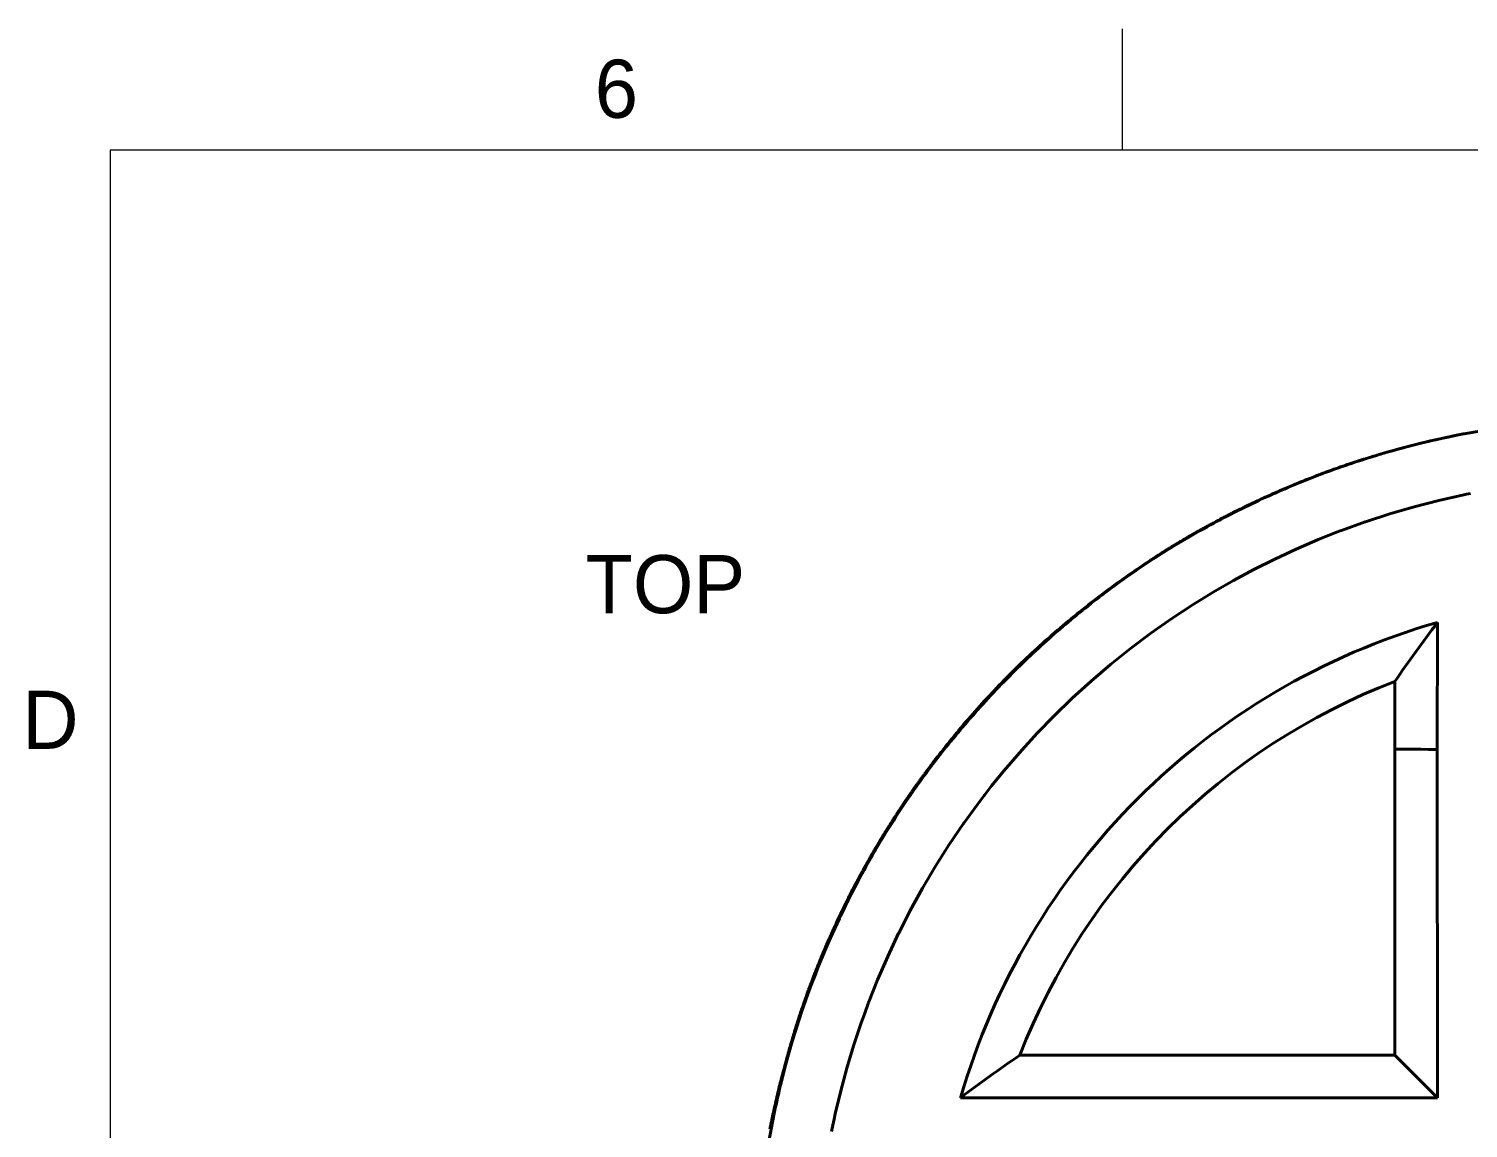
# Model space of a CAD drawing. Header units: inches. Extents: x 0.3 to 10.7, y 0.3 to 8.2.
# Drawn here: x 0.366 to 2.736, y 6.39 to 8.2 of the extents above; entities that cross this region are included whole.
import ezdxf

# ---------------------------------------------------------------- set-up
doc = ezdxf.new("R2010")
doc.units = ezdxf.units.IN
doc.header["$LTSCALE"] = 0.03937
doc.header["$MEASUREMENT"] = 0
for name, color, linetype in [('Annotations', 7, 'Continuous'), ('Border', 7, 'Continuous'), ('Geometries', 7, 'Continuous')]:
    doc.layers.add(name, color=color, linetype=linetype)
doc.styles.add('Shapr0', font='txt', dxfattribs={"height": 0.0957})
doc.styles.add('Shapr2', font='txt', dxfattribs={"height": 0.0957})
doc.dimstyles.new('ISO-25', dxfattribs={"dimtxt": 0.098425, "dimasz": 0.098425, "dimexe": 0.049213, "dimexo": 0.024606, "dimgap": 0.024606, "dimtad": 1, "dimtxsty": 'Standard', "dimcen": 0.098425, "dimadec": 0, "dimazin": 0, "dimtfac": 1, "dimtmove": 0, "dimatfit": 3, "dimfxl": 0.03937, "dimarcsym": 0})

# ---------------------------------------------------------------- blocks, each defined once
blk = doc.blocks.new('*D2')
at = {"layer": 'Annotations', "color": 0, "linetype": 'Continuous', "lineweight": 15}
for p, q in [((3.8252, 7.4142), (4.1421, 7.9122)), ((2.2317, 4.9102), (3.7723, 7.3312)), ((2.1788, 4.8272), (2.126, 4.7442))]:
    blk.add_line(p, q, dxfattribs=at)
at = {"layer": 'Annotations', "color": 0}
for points in [[(3.8113, 7.4231), (3.839, 7.4054), (3.7723, 7.3312)], [(2.1927, 4.8184), (2.165, 4.836), (2.2317, 4.9102)]]:
    blk.add_solid(points, dxfattribs=at)
at = {"layer": 'Defpoints', "color": 0}
for p in [(3.7723, 7.3312), (2.2317, 4.9102)]:
    blk.add_point(p, dxfattribs=at)
at = {"layer": 'Annotations', "color": 0, "lineweight": 15, "insert": (3.9621, 7.7699), "char_height": 0.0957, "attachment_point": 5, "rotation": 57.5284, "style": 'Shapr2'}
blk.add_mtext('%%c2.87', dxfattribs=at)

msp = doc.modelspace()

# ---------------------------------------------------------------- linework, layer by layer
at = {"layer": 'Border', "linetype": 'Continuous', "lineweight": 15}
for p, q in [((2.1667, 8), (2.1667, 8.2)), ((10.5, 8), (0.5, 8)), ((0.5, 8), (0.5, 0.5))]:
    msp.add_line(p, q, dxfattribs=at)
at = {"layer": 'Geometries', "linetype": 'Continuous', "lineweight": 40}
for p, q in [((2.7395, 7.435), (2.7328, 7.4337)), ((2.4886, 7.3591), (2.5206, 7.3718)), ((2.5206, 7.3718), (2.5246, 7.3734)), ((2.4877, 7.3588), (2.4886, 7.3591)), ((2.6849, 7.2228), (2.6846, 7.0139)), ((2.6147, 7.014), (2.6148, 7.1257)), ((2.6149, 6.5103), (2.6147, 7.014)), ((2.6846, 7.0139), (2.6849, 6.4403)), ((1.9394, 6.9387), (1.9388, 6.938)), ((1.6498, 6.6147), (1.6498, 6.6147)), ((1.7485, 6.597), (1.7415, 6.5781)), ((1.7415, 6.5781), (1.7363, 6.5636)), ((1.9975, 6.5104), (2.6149, 6.5103)), ((2.6149, 6.5103), (2.6849, 6.4403)), ((2.6849, 6.4403), (1.9, 6.4404)), ((1.6895, 6.395), (1.6917, 6.4051)), ((1.6917, 6.4051), (1.6936, 6.4137)), ((1.6936, 6.4137), (1.6936, 6.4139)), ((1.6875, 6.3849), (1.6895, 6.395))]:
    msp.add_line(p, q, dxfattribs=at)
at = {"layer": 'Geometries', "linetype": 'Continuous', "lineweight": 40, "flags": 128}
for points in [[(2.7356, 7.5345), (2.7356, 7.5345), (2.7419, 7.5357), (2.7482, 7.5368), (2.7544, 7.5379), (2.757, 7.5383)], [(2.6014, 7.5028), (2.5998, 7.5024), (2.5972, 7.5016), (2.5945, 7.5008), (2.5917, 7.5), (2.5887, 7.4991), (2.5856, 7.4982), (2.5825, 7.4972), (2.5793, 7.4963), (2.5762, 7.4953), (2.573, 7.4943), (2.5698, 7.4933), (2.5666, 7.4923), (2.5633, 7.4913), (2.5601, 7.4903), (2.5568, 7.4892), (2.5535, 7.4881), (2.5501, 7.487), (2.5468, 7.4859), (2.5434, 7.4848), (2.54, 7.4837), (2.5364, 7.4825), (2.5328, 7.4812), (2.5292, 7.48), (2.5255, 7.4787), (2.5219, 7.4774), (2.5182, 7.4761), (2.5146, 7.4749), (2.5111, 7.4736), (2.5075, 7.4723), (2.5039, 7.471), (2.5002, 7.4696), (2.4966, 7.4683), (2.4929, 7.4669), (2.4892, 7.4655), (2.4866, 7.4645), (2.484, 7.4635), (2.4814, 7.4625), (2.4788, 7.4615), (2.4762, 7.4605), (2.4729, 7.4592), (2.4695, 7.4579), (2.4663, 7.4566), (2.4631, 7.4553), (2.4599, 7.4541), (2.4568, 7.4528), (2.4537, 7.4515), (2.4507, 7.4503), (2.4476, 7.449), (2.4446, 7.4478), (2.4419, 7.4466), (2.4392, 7.4455), (2.4365, 7.4444), (2.4338, 7.4432), (2.4312, 7.4421), (2.4285, 7.441), (2.4257, 7.4397), (2.4229, 7.4385), (2.4201, 7.4373), (2.4174, 7.4361), (2.4146, 7.4349), (2.412, 7.4337), (2.4094, 7.4325), (2.4068, 7.4314), (2.4042, 7.4302), (2.4016, 7.429), (2.399, 7.4278), (2.3965, 7.4267), (2.3939, 7.4255), (2.3914, 7.4243), (2.389, 7.4232), (2.3865, 7.422), (2.3841, 7.4209), (2.3817, 7.4198), (2.3793, 7.4186), (2.377, 7.4175), (2.3747, 7.4164), (2.3724, 7.4153), (2.3701, 7.4142), (2.3676, 7.413), (2.3652, 7.4118), (2.3628, 7.4106), (2.3604, 7.4095), (2.358, 7.4083), (2.3559, 7.4072), (2.3538, 7.4062), (2.3518, 7.4052), (2.3497, 7.4041), (2.3477, 7.4031), (2.3457, 7.4021), (2.3438, 7.4011), (2.3416, 7.4), (2.3395, 7.3989), (2.3375, 7.3979), (2.3354, 7.3968), (2.3334, 7.3958), (2.3314, 7.3947), (2.3295, 7.3937), (2.3275, 7.3927), (2.3256, 7.3917), (2.3237, 7.3907), (2.3219, 7.3897), (2.3201, 7.3888), (2.3184, 7.3878), (2.3166, 7.3869), (2.3151, 7.386), (2.3135, 7.3852), (2.312, 7.3844), (2.3105, 7.3835), (2.309, 7.3827), (2.3075, 7.3819), (2.3061, 7.3812), (2.3047, 7.3804), (2.3034, 7.3796), (2.302, 7.3789), (2.3006, 7.3781), (2.2993, 7.3774), (2.298, 7.3767), (2.2967, 7.3759), (2.2954, 7.3752), (2.2942, 7.3745), (2.293, 7.3738), (2.2918, 7.3732), (2.2906, 7.3725), (2.2894, 7.3719), (2.2883, 7.3712), (2.2872, 7.3706), (2.2861, 7.37), (2.2849, 7.3693), (2.2838, 7.3686), (2.2826, 7.368), (2.2815, 7.3674), (2.2805, 7.3667), (2.2795, 7.3662), (2.2786, 7.3656), (2.2777, 7.3651), (2.2768, 7.3646), (2.2759, 7.3641), (2.2751, 7.3636), (2.2743, 7.3631), (2.2734, 7.3626), (2.2725, 7.3621), (2.2717, 7.3616), (2.2709, 7.3612), (2.2701, 7.3607), (2.2695, 7.3603), (2.2689, 7.36), (2.2683, 7.3596), (2.2677, 7.3593), (2.2671, 7.3589), (2.2665, 7.3586), (2.265, 7.3577), (2.2636, 7.3568), (2.2622, 7.356), (2.2609, 7.3552), (2.2605, 7.355), (2.2602, 7.3549), (2.2599, 7.3547), (2.2596, 7.3545), (2.2595, 7.3544), (2.2593, 7.3543), (2.2592, 7.3542), (2.2591, 7.3542), (2.259, 7.3541), (2.2589, 7.3541), (2.2589, 7.354), (2.2588, 7.354), (2.2587, 7.3539), (2.2586, 7.3539), (2.2585, 7.3538), (2.2584, 7.3538), (2.2583, 7.3537), (2.2582, 7.3536), (2.2581, 7.3536), (2.258, 7.3535), (2.2579, 7.3535), (2.2579, 7.3534), (2.2578, 7.3534), (2.2577, 7.3534), (2.2575, 7.3533), (2.2574, 7.3531), (2.2571, 7.353), (2.2569, 7.3529), (2.2566, 7.3527), (2.2563, 7.3525), (2.2559, 7.3523), (2.2555, 7.352), (2.2551, 7.3518), (2.2546, 7.3515), (2.2542, 7.3512), (2.2537, 7.3509), (2.2532, 7.3506), (2.2527, 7.3503), (2.2522, 7.35), (2.2517, 7.3497), (2.2511, 7.3494), (2.2505, 7.349), (2.2498, 7.3485), (2.2491, 7.3481), (2.2484, 7.3477), (2.2476, 7.3472), (2.2468, 7.3467), (2.246, 7.3463), (2.2453, 7.3458), (2.2445, 7.3453), (2.2437, 7.3448), (2.2429, 7.3443), (2.242, 7.3438), (2.2412, 7.3433), (2.2403, 7.3427), (2.2394, 7.3421), (2.2384, 7.3416), (2.2375, 7.341), (2.2365, 7.3404), (2.2355, 7.3397), (2.2345, 7.3391), (2.2336, 7.3385), (2.2326, 7.3379), (2.2316, 7.3373), (2.2305, 7.3366), (2.2294, 7.3359), (2.2283, 7.3352), (2.2272, 7.3345), (2.226, 7.3337), (2.2248, 7.333), (2.2236, 7.3322), (2.2224, 7.3314), (2.2212, 7.3307), (2.22, 7.3299), (2.2187, 7.329), (2.2174, 7.3282), (2.216, 7.3273), (2.2147, 7.3265), (2.2133, 7.3256), (2.2119, 7.3247), (2.2105, 7.3237), (2.2061, 7.3209), (2.2018, 7.318), (2.1974, 7.315), (2.1931, 7.3121), (2.1879, 7.3086), (2.1828, 7.3051), (2.1777, 7.3016), (2.1726, 7.298), (2.1675, 7.2944), (2.1625, 7.2909), (2.1574, 7.2872), (2.1524, 7.2836), (2.1474, 7.28), (2.1425, 7.2763), (2.1375, 7.2726), (2.1326, 7.2689), (2.128, 7.2654), (2.1234, 7.2619), (2.1188, 7.2584), (2.1142, 7.2549), (2.1097, 7.2513), (2.1049, 7.2475), (2.1001, 7.2437), (2.0954, 7.2399), (2.0906, 7.2361), (2.0859, 7.2322), (2.0812, 7.2283), (2.0768, 7.2247), (2.0725, 7.221), (2.0681, 7.2173), (2.0638, 7.2136), (2.0594, 7.2099), (2.0551, 7.2062), (2.0509, 7.2025), (2.0466, 7.1987), (2.0424, 7.195), (2.0381, 7.1912), (2.034, 7.1875), (2.0299, 7.1837), (2.0258, 7.18), (2.0217, 7.1762), (2.0173, 7.1721), (2.013, 7.168), (2.0086, 7.1639), (2.0042, 7.1597), (1.9999, 7.1555), (1.9955, 7.1513), (1.9914, 7.1473), (1.9873, 7.1433), (1.9833, 7.1393), (1.9792, 7.1352), (1.9752, 7.1311), (1.9711, 7.127), (1.9671, 7.1229), (1.9631, 7.1187), (1.9591, 7.1145), (1.9551, 7.1103), (1.9512, 7.1062), (1.9473, 7.102), (1.9434, 7.0978), (1.9395, 7.0936), (1.9356, 7.0893), (1.9317, 7.085), (1.9278, 7.0807), (1.9239, 7.0763), (1.92, 7.0719), (1.9162, 7.0676), (1.9124, 7.0632), (1.9087, 7.0589), (1.9049, 7.0545), (1.9011, 7.05), (1.8973, 7.0455), (1.8935, 7.0409), (1.8897, 7.0364), (1.886, 7.0318), (1.8822, 7.0272), (1.8785, 7.0226), (1.8751, 7.0184), (1.8718, 7.0142), (1.8685, 7.01), (1.8652, 7.0058), (1.864, 7.0043), (1.8629, 7.0028), (1.8617, 7.0013), (1.8605, 6.9998), (1.8594, 6.9983), (1.8583, 6.9969), (1.8572, 6.9954), (1.8561, 6.994), (1.855, 6.9926), (1.8538, 6.991), (1.8527, 6.9895), (1.8515, 6.988), (1.8504, 6.9865), (1.8492, 6.985), (1.8481, 6.9835), (1.8471, 6.982), (1.846, 6.9806), (1.8449, 6.9791), (1.8438, 6.9777), (1.8427, 6.9762), (1.8417, 6.9748), (1.8407, 6.9734), (1.8397, 6.9721), (1.8387, 6.9708), (1.8378, 6.9695), (1.8369, 6.9683), (1.836, 6.9671), (1.8352, 6.9659), (1.8343, 6.9647), (1.8335, 6.9635), (1.8326, 6.9624), (1.8318, 6.9612), (1.831, 6.9601), (1.8302, 6.959), (1.8294, 6.9579), (1.8286, 6.9568), (1.8279, 6.9557), (1.8271, 6.9547), (1.8264, 6.9537), (1.8257, 6.9527), (1.825, 6.9517), (1.8243, 6.9508), (1.8237, 6.9499), (1.8231, 6.949), (1.8225, 6.9482), (1.822, 6.9474), (1.8214, 6.9466), (1.8209, 6.9458), (1.8204, 6.9451), (1.8199, 6.9444), (1.8194, 6.9437), (1.8189, 6.9431), (1.8185, 6.9424), (1.8181, 6.9418), (1.8177, 6.9412), (1.8173, 6.9407), (1.8169, 6.9401), (1.8165, 6.9396), (1.8162, 6.9391), (1.8159, 6.9387), (1.8156, 6.9383), (1.8154, 6.9379), (1.8151, 6.9375), (1.8149, 6.9372), (1.8146, 6.9368), (1.8144, 6.9365), (1.8142, 6.9362), (1.814, 6.936), (1.8139, 6.9358), (1.8137, 6.9355), (1.8136, 6.9353), (1.8135, 6.9352), (1.8135, 6.9351), (1.8134, 6.9351), (1.8134, 6.935), (1.8133, 6.9349), (1.8132, 6.9348), (1.8131, 6.9347), (1.813, 6.9345), (1.813, 6.9344), (1.8129, 6.9343), (1.8128, 6.9342), (1.8127, 6.9341), (1.8126, 6.9339), (1.8124, 6.9336), (1.8122, 6.9333), (1.812, 6.933), (1.8117, 6.9326), (1.8115, 6.9323), (1.8112, 6.9319), (1.8109, 6.9314), (1.8106, 6.931), (1.8103, 6.9305), (1.81, 6.9301), (1.8097, 6.9296), (1.8093, 6.929), (1.8089, 6.9285), (1.8086, 6.9279), (1.8081, 6.9273), (1.8077, 6.9267), (1.8072, 6.926), (1.8068, 6.9253), (1.8063, 6.9246), (1.8058, 6.9238), (1.8053, 6.9231), (1.8048, 6.9223), (1.8043, 6.9216), (1.8037, 6.9208), (1.8032, 6.92), (1.8026, 6.9191), (1.802, 6.9183), (1.8015, 6.9174), (1.8009, 6.9165), (1.8003, 6.9156), (1.7997, 6.9147), (1.7991, 6.9138), (1.7985, 6.9129), (1.7979, 6.912), (1.7971, 6.9108), (1.7963, 6.9096), (1.7955, 6.9083), (1.7947, 6.9071), (1.7939, 6.9059), (1.7931, 6.9046), (1.7923, 6.9033), (1.7915, 6.9022), (1.7907, 6.901), (1.79, 6.8998), (1.7892, 6.8986), (1.7884, 6.8974), (1.7876, 6.8961), (1.7869, 6.8949), (1.7861, 6.8937), (1.7853, 6.8925), (1.7845, 6.8913), (1.7838, 6.8901), (1.783, 6.8888), (1.7822, 6.8876), (1.7814, 6.8863), (1.7806, 6.885), (1.7797, 6.8836), (1.7789, 6.8823), (1.778, 6.8809), (1.7772, 6.8796), (1.7763, 6.8782), (1.7758, 6.8774), (1.7754, 6.8766), (1.7749, 6.8758), (1.7744, 6.8751), (1.7739, 6.8743), (1.7735, 6.8736), (1.7731, 6.8729), (1.7727, 6.8722), (1.7722, 6.8715), (1.7719, 6.8709), (1.7715, 6.8703), (1.7711, 6.8696), (1.7706, 6.8689), (1.7703, 6.8683), (1.7699, 6.8676), (1.7695, 6.867), (1.7691, 6.8664), (1.7688, 6.8658), (1.7684, 6.8653), (1.7681, 6.8648), (1.7678, 6.8643), (1.7675, 6.8638), (1.7672, 6.8633), (1.767, 6.8628), (1.7667, 6.8624), (1.7665, 6.862), (1.7663, 6.8617), (1.7661, 6.8613), (1.7659, 6.8611), (1.7658, 6.8609), (1.7658, 6.8608), (1.7657, 6.8608), (1.7657, 6.8607), (1.7657, 6.8607), (1.7656, 6.8606), (1.7656, 6.8606), (1.7656, 6.8606), (1.7656, 6.8605), (1.7656, 6.8605), (1.7655, 6.8604), (1.7655, 6.8604), (1.7654, 6.8603), (1.7654, 6.8602), (1.7653, 6.8601), (1.7652, 6.8599), (1.7651, 6.8598), (1.765, 6.8596), (1.7649, 6.8594), (1.7648, 6.8592), (1.7646, 6.8589), (1.7645, 6.8587), (1.7643, 6.8584), (1.7642, 6.8582), (1.7633, 6.8566), (1.7623, 6.8551), (1.7614, 6.8535), (1.7605, 6.8519), (1.7595, 6.8504), (1.7587, 6.8489), (1.7578, 6.8474), (1.757, 6.846), (1.7561, 6.8445), (1.7553, 6.843), (1.7544, 6.8415), (1.7535, 6.84), (1.7528, 6.8388), (1.7522, 6.8376), (1.7514, 6.8364), (1.7507, 6.8352), (1.75, 6.8339), (1.7493, 6.8326), (1.7485, 6.8312), (1.7477, 6.8299), (1.747, 6.8285), (1.7462, 6.8271), (1.7454, 6.8257), (1.7446, 6.8243), (1.7438, 6.8228), (1.7429, 6.8213), (1.742, 6.8197), (1.7411, 6.818), (1.7401, 6.8163), (1.7392, 6.8146), (1.7382, 6.8128), (1.7378, 6.8121), (1.7375, 6.8115), (1.7371, 6.8108), (1.7368, 6.8102), (1.7364, 6.8096), (1.7361, 6.809), (1.7358, 6.8084), (1.7355, 6.8078), (1.7351, 6.8072), (1.7348, 6.8066), (1.7345, 6.8061), (1.7342, 6.8055), (1.734, 6.805), (1.7337, 6.8045), (1.7335, 6.8041), (1.7332, 6.8037), (1.733, 6.8033), (1.7328, 6.8029), (1.7326, 6.8025), (1.7324, 6.8022), (1.7323, 6.8019), (1.7322, 6.8017), (1.7321, 6.8016), (1.732, 6.8014), (1.732, 6.8013), (1.7319, 6.8012), (1.7319, 6.8011), (1.7318, 6.8011), (1.7318, 6.801), (1.7318, 6.8009), (1.7317, 6.8008), (1.7317, 6.8007), (1.7316, 6.8006), (1.7315, 6.8004), (1.7314, 6.8002), (1.7313, 6.8), (1.7312, 6.7998), (1.731, 6.7995), (1.7309, 6.7993), (1.7308, 6.7991), (1.7306, 6.7988), (1.7305, 6.7985), (1.7303, 6.7983), (1.7302, 6.798), (1.73, 6.7977), (1.7299, 6.7974), (1.7294, 6.7965), (1.7289, 6.7956), (1.7284, 6.7946), (1.7278, 6.7935), (1.7272, 6.7923), (1.7266, 6.7912), (1.726, 6.79), (1.7254, 6.7889), (1.7248, 6.7877), (1.7241, 6.7865), (1.7235, 6.7853), (1.7229, 6.7842), (1.7223, 6.783), (1.7217, 6.7819), (1.7211, 6.7807), (1.7205, 6.7795), (1.7199, 6.7784), (1.7193, 6.7772), (1.7187, 6.776), (1.7177, 6.774), (1.7167, 6.772), (1.7156, 6.77), (1.7146, 6.7679), (1.7135, 6.7658), (1.7125, 6.7638), (1.7116, 6.7619), (1.7107, 6.7601), (1.7098, 6.7582), (1.7095, 6.7577), (1.7093, 6.7572), (1.709, 6.7567), (1.7088, 6.7563), (1.7086, 6.7558), (1.7084, 6.7554), (1.7082, 6.755), (1.708, 6.7546), (1.7078, 6.7542), (1.7076, 6.7539), (1.7074, 6.7535), (1.7073, 6.7532), (1.7071, 6.7529), (1.707, 6.7526), (1.7069, 6.7524), (1.7068, 6.7521), (1.7067, 6.7519), (1.7066, 6.7518), (1.7065, 6.7516), (1.7064, 6.7515), (1.7064, 6.7514), (1.7063, 6.7513), (1.7063, 6.7512), (1.7063, 6.7512), (1.7063, 6.7511), (1.7062, 6.7511), (1.7062, 6.751), (1.7061, 6.7509), (1.7061, 6.7508), (1.706, 6.7506), (1.706, 6.7505), (1.7059, 6.7504), (1.7058, 6.7501), (1.7056, 6.7497), (1.7054, 6.7494), (1.7052, 6.749), (1.705, 6.7486), (1.7048, 6.7481), (1.7046, 6.7477), (1.7044, 6.7472), (1.7041, 6.7467), (1.7039, 6.7462), (1.7036, 6.7457), (1.7031, 6.7446), (1.7025, 6.7434), (1.702, 6.7422), (1.7014, 6.7411), (1.7009, 6.7399), (1.7003, 6.7388), (1.6998, 6.7376), (1.6992, 6.7364), (1.6981, 6.734), (1.6969, 6.7316), (1.6958, 6.7291), (1.6949, 6.7273), (1.6941, 6.7254), (1.6932, 6.7236), (1.6923, 6.7218), (1.6917, 6.7203), (1.691, 6.7188), (1.6903, 6.7173), (1.6896, 6.7157), (1.6889, 6.7141), (1.6881, 6.7125), (1.6874, 6.7108), (1.6866, 6.7091), (1.6858, 6.7074), (1.6851, 6.7057), (1.6843, 6.7039), (1.6835, 6.7021), (1.6827, 6.7003), (1.6819, 6.6985), (1.6811, 6.6966), (1.6802, 6.6947), (1.6794, 6.6927), (1.6785, 6.6907), (1.6777, 6.6887), (1.6768, 6.6867), (1.6759, 6.6847), (1.6751, 6.6826), (1.6742, 6.6805), (1.6733, 6.6783), (1.6724, 6.6762), (1.6715, 6.674), (1.6706, 6.6719), (1.6697, 6.6696), (1.6687, 6.6674), (1.6681, 6.6659), (1.6675, 6.6644), (1.6669, 6.6629), (1.6663, 6.6613), (1.6656, 6.6598), (1.665, 6.6583), (1.6643, 6.6565), (1.6636, 6.6547), (1.6629, 6.6529), (1.6622, 6.6512), (1.6615, 6.6495), (1.6609, 6.6478), (1.6602, 6.6461), (1.6596, 6.6444), (1.6589, 6.6428), (1.6583, 6.6412), (1.6577, 6.6397), (1.6571, 6.6381), (1.6566, 6.6366), (1.656, 6.6351), (1.6554, 6.6336), (1.6549, 6.6322), (1.6543, 6.6307), (1.6538, 6.6293), (1.6533, 6.6279), (1.6528, 6.6266), (1.6522, 6.6251), (1.6517, 6.6237), (1.6512, 6.6224), (1.6507, 6.621), (1.6502, 6.6197), (1.6498, 6.6184), (1.6493, 6.6173), (1.6489, 6.6161), (1.6485, 6.615), (1.6481, 6.6139), (1.6477, 6.6128), (1.6474, 6.6118), (1.647, 6.6108), (1.6467, 6.6099), (1.6465, 6.6093), (1.6463, 6.6088), (1.6461, 6.6083), (1.6459, 6.6078), (1.6458, 6.6073), (1.6456, 6.6069), (1.6455, 6.6065), (1.6453, 6.6061), (1.6452, 6.6057), (1.6451, 6.6054), (1.645, 6.6051), (1.6449, 6.6048), (1.6448, 6.6046), (1.6447, 6.6043), (1.6446, 6.6041), (1.6446, 6.6039), (1.6445, 6.6038), (1.6445, 6.6037), (1.6444, 6.6035), (1.6443, 6.6033), (1.6443, 6.6031), (1.6442, 6.6028), (1.6441, 6.6025), (1.6439, 6.6021), (1.6438, 6.6017), (1.6436, 6.6013), (1.6435, 6.6008), (1.6433, 6.6004), (1.6431, 6.5999), (1.6429, 6.5993), (1.6427, 6.5987), (1.6425, 6.5981), (1.6423, 6.5975), (1.6421, 6.5969), (1.6419, 6.5963), (1.6417, 6.5956), (1.6414, 6.5949), (1.6412, 6.5942), (1.6409, 6.5933), (1.6406, 6.5924), (1.6403, 6.5915), (1.64, 6.5907), (1.6397, 6.5898), (1.6394, 6.5889), (1.639, 6.588), (1.6382, 6.5855), (1.6374, 6.583), (1.6366, 6.5807), (1.6359, 6.5785), (1.6351, 6.5762), (1.6343, 6.5739), (1.6334, 6.5711), (1.6325, 6.5683), (1.6316, 6.5654), (1.6307, 6.5626), (1.6298, 6.5597), (1.6289, 6.5568), (1.6281, 6.5542), (1.6273, 6.5516), (1.6265, 6.549), (1.6257, 6.5463), (1.6249, 6.5437), (1.6241, 6.541), (1.6233, 6.5383), (1.6224, 6.5353), (1.6215, 6.5322), (1.6206, 6.5292), (1.6197, 6.5261), (1.6188, 6.523), (1.6179, 6.5198), (1.6171, 6.5167), (1.6162, 6.5135), (1.6153, 6.5103), (1.6144, 6.507), (1.6135, 6.5038), (1.6127, 6.5006), (1.6118, 6.4973), (1.6117, 6.4969)], [(1.7003, 6.7353), (1.7026, 6.7403), (1.7054, 6.7461), (1.7082, 6.7519), (1.7108, 6.7572), (1.7135, 6.7625), (1.7161, 6.7678), (1.7188, 6.7731), (1.7215, 6.7784), (1.7242, 6.7837), (1.727, 6.789), (1.7298, 6.7942), (1.7326, 6.7995), (1.7354, 6.8047), (1.7382, 6.8099), (1.7411, 6.8152), (1.744, 6.8204), (1.7469, 6.8255), (1.7498, 6.8307), (1.7527, 6.8359), (1.7557, 6.8411), (1.7587, 6.8462), (1.7617, 6.8514), (1.7648, 6.8565), (1.7678, 6.8616), (1.7709, 6.8667), (1.774, 6.8718), (1.7771, 6.8768), (1.7802, 6.8819), (1.7834, 6.8869), (1.7866, 6.892), (1.7898, 6.897), (1.793, 6.902), (1.7962, 6.9069), (1.7995, 6.9119), (1.8028, 6.9169), (1.8061, 6.9218), (1.8094, 6.9267), (1.8127, 6.9317), (1.8161, 6.9366), (1.8195, 6.9415), (1.8229, 6.9464), (1.8263, 6.9513), (1.8298, 6.9561), (1.8333, 6.961), (1.8367, 6.9658), (1.8402, 6.9706), (1.8438, 6.9754), (1.8473, 6.9801), (1.8509, 6.9849), (1.8544, 6.9896), (1.858, 6.9944), (1.8617, 6.9991), (1.8653, 7.0038), (1.869, 7.0085), (1.8726, 7.0131), (1.8763, 7.0178), (1.8801, 7.0224), (1.8838, 7.0271), (1.8876, 7.0317), (1.8913, 7.0363), (1.8952, 7.0409), (1.899, 7.0455), (1.9028, 7.05), (1.907, 7.0549), (1.9111, 7.0597), (1.9153, 7.0645), (1.9195, 7.0693), (1.9237, 7.0741), (1.9279, 7.0789), (1.9321, 7.0836), (1.9364, 7.0884), (1.9407, 7.0931), (1.945, 7.0977), (1.9494, 7.1024), (1.9537, 7.1071), (1.9581, 7.1117), (1.9625, 7.1163), (1.9669, 7.1209), (1.9714, 7.1255), (1.9758, 7.1301), (1.9803, 7.1346), (1.9849, 7.1391), (1.9894, 7.1437), (1.9936, 7.1478), (1.9979, 7.152), (2.0022, 7.1561), (2.0065, 7.1603), (2.0108, 7.1644), (2.0151, 7.1685), (2.0195, 7.1726), (2.0238, 7.1766), (2.0282, 7.1806), (2.0326, 7.1847), (2.037, 7.1887), (2.0414, 7.1927), (2.0459, 7.1966), (2.0504, 7.2006), (2.0548, 7.2045), (2.0593, 7.2084), (2.0639, 7.2123), (2.0684, 7.2162), (2.073, 7.2201), (2.0776, 7.2239), (2.0821, 7.2277), (2.0867, 7.2315), (2.0913, 7.2353), (2.096, 7.2391), (2.1006, 7.2428), (2.1053, 7.2465), (2.1099, 7.2502), (2.1146, 7.2539), (2.1193, 7.2576), (2.124, 7.2612), (2.1288, 7.2648), (2.1335, 7.2684), (2.1383, 7.272), (2.143, 7.2756), (2.1478, 7.2791), (2.1526, 7.2826), (2.1575, 7.2862), (2.1623, 7.2897), (2.1672, 7.2931), (2.1721, 7.2966), (2.177, 7.3), (2.1819, 7.3034), (2.1868, 7.3068), (2.1917, 7.3102), (2.1966, 7.3135), (2.2016, 7.3168), (2.2065, 7.3201), (2.2115, 7.3234), (2.2165, 7.3267), (2.2215, 7.3299), (2.2265, 7.3331), (2.2315, 7.3363), (2.2366, 7.3395), (2.2416, 7.3426), (2.2467, 7.3458), (2.2518, 7.3489), (2.2569, 7.352), (2.262, 7.3551), (2.2672, 7.3582), (2.2723, 7.3612), (2.2778, 7.3644), (2.2833, 7.3676), (2.2889, 7.3708), (2.2945, 7.3739), (2.3, 7.3771), (2.3056, 7.3802), (2.3112, 7.3832), (2.3168, 7.3863), (2.3225, 7.3893), (2.3281, 7.3923), (2.3338, 7.3953), (2.3394, 7.3982), (2.3451, 7.4012), (2.3508, 7.4041), (2.3565, 7.4069), (2.3622, 7.4098), (2.368, 7.4126), (2.3738, 7.4154), (2.3796, 7.4182), (2.3854, 7.421), (2.3907, 7.4235), (2.3961, 7.426), (2.4015, 7.4285), (2.4069, 7.4309), (2.4123, 7.4334), (2.4178, 7.4358), (2.4232, 7.4382), (2.4286, 7.4406), (2.4341, 7.4429), (2.4395, 7.4452), (2.445, 7.4475), (2.4505, 7.4498), (2.456, 7.4521), (2.4615, 7.4543), (2.467, 7.4565), (2.4725, 7.4587), (2.4781, 7.4609), (2.4836, 7.4631), (2.4892, 7.4652), (2.4948, 7.4673), (2.5003, 7.4694), (2.5059, 7.4714), (2.5115, 7.4735), (2.5171, 7.4755), (2.5227, 7.4774), (2.5283, 7.4794), (2.5339, 7.4813), (2.5395, 7.4833), (2.5451, 7.4852), (2.5507, 7.487), (2.5564, 7.4889), (2.562, 7.4907), (2.5677, 7.4925), (2.5734, 7.4943), (2.579, 7.496), (2.5847, 7.4978), (2.5904, 7.4995), (2.5962, 7.5012), (2.6019, 7.5028), (2.6076, 7.5045), (2.6103, 7.5052)], [(2.6043, 7.5037), (2.6025, 7.5032), (2.6014, 7.5028)], [(2.5658, 7.3883), (2.5665, 7.3885), (2.6064, 7.4015), (2.6467, 7.4132), (2.6874, 7.4236), (2.7285, 7.4328), (2.7328, 7.4337)], [(2.5246, 7.3734), (2.5269, 7.3743), (2.5658, 7.3883)], [(1.9741, 6.9819), (1.9753, 6.9834), (2.0005, 7.0125), (2.0266, 7.0409), (2.0535, 7.0686), (2.0837, 7.0979), (2.1148, 7.1262), (2.1467, 7.1535), (2.1795, 7.1797), (2.2131, 7.205), (2.2476, 7.2292), (2.2828, 7.2523), (2.3156, 7.2725), (2.349, 7.2917), (2.3829, 7.3099), (2.4173, 7.3272), (2.4523, 7.3435), (2.4877, 7.3588)], [(1.9394, 6.9387), (1.951, 6.9536), (1.9741, 6.9819)], [(1.9051, 6.8921), (1.9275, 6.923), (1.9388, 6.938)], [(1.8171, 6.7486), (1.8372, 6.7852), (1.8586, 6.8214), (1.8812, 6.857), (1.9049, 6.8918), (1.9051, 6.8921)], [(1.7375, 6.8091), (1.7375, 6.8091), (1.7375, 6.8091), (1.7375, 6.8091), (1.7375, 6.809), (1.7375, 6.809), (1.7374, 6.8089), (1.7374, 6.8088), (1.7373, 6.8088), (1.7373, 6.8087), (1.7372, 6.8085), (1.7371, 6.8084), (1.737, 6.8082), (1.7369, 6.808), (1.7368, 6.8078), (1.7367, 6.8076), (1.7366, 6.8074), (1.7364, 6.8071), (1.7363, 6.8068), (1.7361, 6.8065), (1.7359, 6.8061), (1.7357, 6.8057), (1.7355, 6.8053), (1.7352, 6.8049), (1.735, 6.8044), (1.7348, 6.804), (1.7345, 6.8035), (1.7343, 6.803), (1.734, 6.8025), (1.7337, 6.802), (1.7332, 6.8012), (1.7328, 6.8003), (1.7323, 6.7995), (1.7319, 6.7986), (1.7314, 6.7978), (1.731, 6.7969), (1.7305, 6.7961), (1.7294, 6.794), (1.7283, 6.7919), (1.7272, 6.7898), (1.7262, 6.7878), (1.7251, 6.7858), (1.7247, 6.785), (1.7244, 6.7843), (1.724, 6.7836), (1.7237, 6.783), (1.7233, 6.7823), (1.723, 6.7817), (1.7227, 6.7811), (1.7224, 6.7804), (1.7221, 6.7798), (1.7218, 6.7792), (1.7215, 6.7787), (1.7212, 6.7781), (1.7209, 6.7776), (1.7207, 6.7772), (1.7205, 6.7767), (1.7204, 6.7765), (1.7203, 6.7763), (1.7202, 6.7762), (1.7201, 6.776), (1.72, 6.7759), (1.72, 6.7757), (1.7199, 6.7756), (1.7199, 6.7755), (1.7198, 6.7754), (1.7198, 6.7754), (1.7197, 6.7753), (1.7197, 6.7752), (1.7196, 6.775), (1.7195, 6.7748), (1.7194, 6.7746), (1.7193, 6.7744), (1.7191, 6.7741), (1.719, 6.7739), (1.7189, 6.7736), (1.7187, 6.7732), (1.7185, 6.7729), (1.7183, 6.7725), (1.7181, 6.772), (1.7178, 6.7716), (1.7176, 6.7711), (1.7168, 6.7696), (1.7161, 6.7681), (1.7153, 6.7665), (1.7145, 6.765), (1.7138, 6.7634), (1.713, 6.7619), (1.7122, 6.7603), (1.7114, 6.7587), (1.7106, 6.757), (1.7098, 6.7554), (1.7089, 6.7535), (1.708, 6.7516), (1.707, 6.7497), (1.7061, 6.7478), (1.7052, 6.7459), (1.7042, 6.7439), (1.7032, 6.7418), (1.7022, 6.7398), (1.7012, 6.7377), (1.7002, 6.7355), (1.6993, 6.7334), (1.6983, 6.7313), (1.6972, 6.7291), (1.6962, 6.727), (1.6952, 6.7247), (1.6941, 6.7224), (1.6931, 6.7201), (1.692, 6.7178), (1.6909, 6.7154), (1.6899, 6.713), (1.6888, 6.7106), (1.6877, 6.7082), (1.6866, 6.7058), (1.6855, 6.7033), (1.6844, 6.7009), (1.6835, 6.6987), (1.6825, 6.6965), (1.6821, 6.6956), (1.6817, 6.6947), (1.6814, 6.6938), (1.681, 6.693), (1.6806, 6.692), (1.6802, 6.6911), (1.6798, 6.6902), (1.6794, 6.6893), (1.679, 6.6884), (1.6787, 6.6876), (1.6783, 6.6867), (1.678, 6.6859), (1.6776, 6.6851), (1.6773, 6.6843), (1.6769, 6.6835), (1.6766, 6.6828), (1.6763, 6.6821), (1.676, 6.6814), (1.6757, 6.6806), (1.6754, 6.6799), (1.6751, 6.6793), (1.6749, 6.6786), (1.6746, 6.678), (1.6744, 6.6774), (1.6741, 6.6769), (1.6739, 6.6763), (1.6737, 6.6758), (1.6735, 6.6753), (1.6733, 6.6749), (1.6731, 6.6745), (1.6729, 6.6741), (1.6728, 6.6737), (1.6727, 6.6733), (1.6725, 6.673), (1.6724, 6.6727), (1.6723, 6.6725), (1.6722, 6.6722), (1.6721, 6.672), (1.672, 6.6718), (1.6719, 6.6716), (1.6718, 6.6714), (1.6717, 6.671), (1.6715, 6.6705), (1.6713, 6.6701), (1.6711, 6.6696), (1.6709, 6.6692), (1.6707, 6.6687), (1.6705, 6.6682), (1.6703, 6.6677), (1.6701, 6.6672), (1.6699, 6.6666), (1.6696, 6.6661), (1.6694, 6.6654), (1.6691, 6.6648), (1.6688, 6.6641), (1.6686, 6.6634), (1.6683, 6.6627), (1.668, 6.6619), (1.6676, 6.6612), (1.6673, 6.6604), (1.667, 6.6596), (1.6667, 6.6587), (1.6663, 6.6579), (1.666, 6.657), (1.6656, 6.6561), (1.6652, 6.655), (1.6648, 6.654), (1.6643, 6.6529), (1.6639, 6.6518), (1.6634, 6.6506), (1.663, 6.6495), (1.6625, 6.6483), (1.662, 6.647), (1.6615, 6.6458), (1.661, 6.6445), (1.6605, 6.6432), (1.66, 6.6419), (1.6595, 6.6406), (1.6589, 6.6392), (1.6584, 6.6378), (1.6578, 6.6363), (1.6572, 6.6348), (1.6567, 6.6333), (1.6561, 6.6318), (1.6555, 6.6302), (1.6549, 6.6287), (1.6543, 6.6271), (1.6537, 6.6255), (1.6531, 6.6238), (1.6524, 6.6221), (1.6518, 6.6204), (1.6511, 6.6186), (1.6504, 6.6168), (1.6498, 6.615), (1.6491, 6.6131), (1.6484, 6.6113), (1.6477, 6.6094), (1.647, 6.6075), (1.6463, 6.6055), (1.6456, 6.6035), (1.6449, 6.6016), (1.6442, 6.5996), (1.6435, 6.5976), (1.6428, 6.5955), (1.642, 6.5934), (1.6413, 6.5913), (1.6405, 6.5891), (1.6398, 6.5869), (1.639, 6.5847), (1.6382, 6.5824), (1.6374, 6.5802), (1.6365, 6.5775), (1.6356, 6.5748), (1.6347, 6.5721), (1.6338, 6.5695), (1.633, 6.5668), (1.6321, 6.5642), (1.6311, 6.5611), (1.6301, 6.558), (1.6291, 6.5549), (1.6281, 6.5518), (1.6268, 6.5478), (1.6256, 6.5438), (1.6243, 6.5399), (1.6231, 6.5359), (1.6219, 6.532), (1.6207, 6.5281), (1.6196, 6.5242), (1.6185, 6.5207), (1.6175, 6.5172), (1.6165, 6.5137), (1.6155, 6.5102), (1.6145, 6.5068), (1.6135, 6.5034), (1.6126, 6.5), (1.6117, 6.4969)], [(1.709, 6.7535), (1.7089, 6.7534), (1.7084, 6.7524)], [(1.798, 6.7111), (1.817, 6.7484), (1.8171, 6.7486)], [(1.7633, 6.6343), (1.78, 6.673), (1.7979, 6.711), (1.798, 6.7111)], [(1.6723, 6.6723), (1.6723, 6.6723), (1.6723, 6.6723), (1.6723, 6.6723), (1.6723, 6.6722), (1.6722, 6.6721), (1.6722, 6.672), (1.6721, 6.6719), (1.6721, 6.6718), (1.672, 6.6717)], [(1.6511, 6.6183), (1.651, 6.618), (1.6509, 6.6177), (1.6508, 6.6175), (1.6507, 6.6172), (1.6506, 6.617), (1.6505, 6.6168), (1.6505, 6.6166), (1.6504, 6.6163), (1.6503, 6.6161), (1.6502, 6.6159), (1.6501, 6.6157), (1.6501, 6.6156), (1.65, 6.6154), (1.65, 6.6153), (1.6499, 6.6152), (1.6499, 6.615), (1.6499, 6.6149), (1.6498, 6.6149), (1.6498, 6.6148), (1.6498, 6.6148), (1.6498, 6.6147), (1.6498, 6.6147), (1.6498, 6.6147)], [(1.7485, 6.597), (1.749, 6.5984), (1.7633, 6.6343)], [(1.7237, 6.5257), (1.7358, 6.5622), (1.7363, 6.5636)], [(1.6936, 6.4139), (1.6937, 6.4141), (1.7026, 6.4516), (1.7126, 6.4888), (1.7237, 6.5257), (1.7237, 6.5257)], [(1.6117, 6.4969), (1.6116, 6.4966), (1.6107, 6.4932), (1.6098, 6.4899), (1.6089, 6.4865), (1.608, 6.4832), (1.6071, 6.4801), (1.6063, 6.477), (1.6055, 6.474), (1.6047, 6.4709), (1.604, 6.4679), (1.6031, 6.4647), (1.6023, 6.4615), (1.6015, 6.4584), (1.6008, 6.4552), (1.6, 6.4521), (1.5993, 6.449), (1.5984, 6.4454), (1.5975, 6.4418), (1.5967, 6.4382), (1.5959, 6.4347), (1.5951, 6.4316), (1.5944, 6.4284), (1.5937, 6.4253), (1.593, 6.4222), (1.5924, 6.4192), (1.5917, 6.4161), (1.5911, 6.4131), (1.5904, 6.4101), (1.5897, 6.407), (1.5891, 6.4038), (1.5884, 6.4007), (1.5881, 6.3992), (1.5878, 6.3978), (1.5876, 6.3963), (1.5873, 6.3949), (1.587, 6.3935), (1.5867, 6.3919), (1.5864, 6.3903), (1.5861, 6.3888)]]:
    msp.add_lwpolyline(points, dxfattribs=at)
at = {"layer": 'Geometries', "linetype": 'Continuous', "lineweight": 40}
for centre, radius, start, end in [((2.9997, 6.1153), 1.4436, 100.062, 103.0706), ((2.9962, 6.1309), 1.4276, 103.0732, 105.9318), ((2.9955, 6.1392), 1.4193, 103.2509, 105.7512), ((2.9988, 6.1251), 1.4338, 100.5776, 103.2489), ((3, 6.1218), 1.1452, 105.9705, 163.8476), ((4.8593, 5.5798), 2.7253, 142.9253, 145.4444), ((3, 6.1218), 1.0752, 110.9933, 158.8147), ((2.9896, 6.1266), 1.4259, 152.744, 153.9155), ((2.9929, 6.125), 1.4294, 154.7241, 166.3266), ((2.9895, 6.1243), 1.4266, 157.4356, 159.7426), ((3.5369, 4.2638), 2.7235, 124.4211, 126.9453), ((3.006, 6.1215), 1.443, 166.3135, 170.03)]:
    msp.add_arc(centre, radius, start, end, dxfattribs=at)
msp.add_ellipse((2.6846, 7.014), major_axis=(-0.07, 0), ratio=0.001715, start_param=0, end_param=1.570796, dxfattribs=at)

# ---------------------------------------------------------------- texts
at = {"layer": 'Annotations', "linetype": 'Continuous', "lineweight": 15, "insert": (1.2823, 7.2851), "char_height": 0.071775, "width": 3.333335, "attachment_point": 4}
msp.add_mtext('{\\fSF-Mono-Regular-Extended.ttf|b0|i0|c0|p0;\\H1.333333x;TOP}', dxfattribs=at)
at = {"layer": 'Border', "linetype": 'Continuous', "lineweight": 15, "char_height": 0.0957, "width": 0.0957, "style": 'Shapr0'}
for s, insert, attachment_point in [('6', (1.3333, 8.0521), 8), ('D', (0.4479, 7.0625), 6)]:
    msp.add_mtext(s, dxfattribs=dict(at, insert=insert, attachment_point=attachment_point))

# ---------------------------------------------------------------- dimensions: what is measured, and where the dimension line sits
at = {"layer": 'Annotations', "linetype": 'Continuous', "lineweight": 15}
dim = msp.add_diameter_dim_2p(p1=(2.2317, 4.9102), p2=(3.7723, 7.3312), dimstyle='ISO-25', override={"dimscale": 1, "dimgap": 0.027559, "dimdec": 2, "dimlfac": 1, "dimzin": 4, "dimdsep": 46, "dimtxsty": 'Shapr2', "dimfrac": 2, "dimlwd": 15, "dimlwe": 15}, dxfattribs=at)
dim.commit()
dim.dimension.update_dxf_attribs({"geometry": '*D2', "text_midpoint": (4.0257, 7.7294), "dimtype": 163})

doc.saveas('drawing.dxf')
